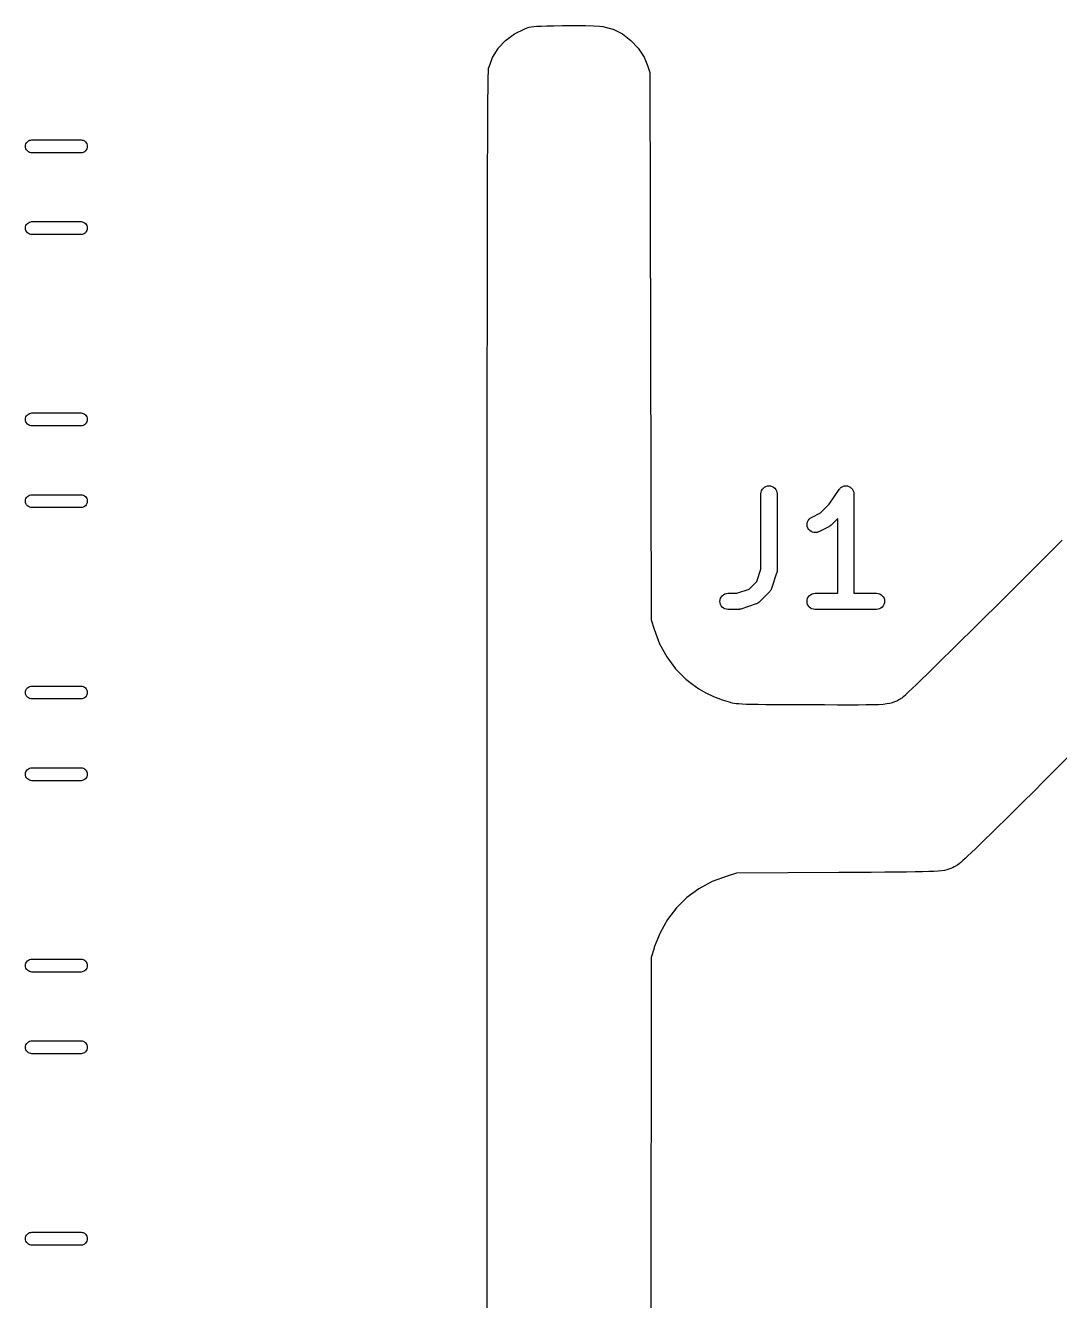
# Model space of a CAD drawing. Extents: x 59.2 to 130.7, y -130.7 to -66.1.
# Drawn here: x 59.16 to 68.77, y -116.71 to -104.85 of the extents above; entities that cross this region are included whole.
import ezdxf

# ---------------------------------------------------------------- set-up
doc = ezdxf.new("R2010")
doc.units = 0
doc.layers.add('BLACK', color=7, linetype='CONTINUOUS')

msp = doc.modelspace()

# ---------------------------------------------------------------- linework, layer by layer
at = {"layer": 'BLACK', "linetype": 'CONTINUOUS'}
for p, q in [((63.6223, -104.991), (63.7045, -104.93)), ((63.7045, -104.93), (63.7045, -104.93)), ((63.7045, -104.93), (63.7049, -104.93)), ((63.7049, -104.93), (63.7052, -104.93)), ((63.7052, -104.93), (63.8011, -104.883)), ((63.8011, -104.883), (63.8011, -104.883)), ((63.8011, -104.883), (63.8013, -104.883)), ((63.8013, -104.883), (63.8014, -104.883)), ((63.8014, -104.883), (63.8024, -104.883)), ((63.8024, -104.883), (63.8025, -104.883)), ((63.8025, -104.883), (63.8223, -104.875)), ((63.8025, -104.883), (63.8025, -104.883)), ((63.8223, -104.875), (63.8224, -104.875)), ((63.8224, -104.875), (63.8225, -104.875)), ((63.8225, -104.875), (63.841, -104.869)), ((63.8225, -104.875), (63.8225, -104.875)), ((63.841, -104.869), (63.841, -104.869)), ((63.841, -104.869), (63.8412, -104.869)), ((63.8412, -104.869), (63.8413, -104.869)), ((63.8413, -104.869), (63.861, -104.865)), ((63.861, -104.865), (63.861, -104.865)), ((63.861, -104.865), (63.8612, -104.865)), ((63.8612, -104.865), (63.8614, -104.865)), ((63.8614, -104.865), (63.8848, -104.861)), ((63.8848, -104.861), (63.8849, -104.861)), ((63.8849, -104.861), (63.885, -104.861)), ((63.885, -104.861), (63.8851, -104.861)), ((63.8851, -104.861), (63.9151, -104.859)), ((63.9151, -104.859), (63.9152, -104.859)), ((63.9152, -104.859), (63.9152, -104.859)), ((63.9152, -104.859), (63.9153, -104.859)), ((63.9153, -104.859), (63.9544, -104.857)), ((63.9544, -104.857), (63.9544, -104.857)), ((63.9544, -104.857), (63.9545, -104.857)), ((63.9545, -104.857), (64.0053, -104.856)), ((63.9545, -104.857), (63.9545, -104.857)), ((64.0053, -104.856), (64.0054, -104.856)), ((64.0054, -104.856), (64.0706, -104.854)), ((64.0054, -104.856), (64.0054, -104.856)), ((64.0706, -104.854), (64.0707, -104.854)), ((64.0707, -104.854), (64.153, -104.853)), ((64.0707, -104.854), (64.0707, -104.854)), ((64.153, -104.853), (64.153, -104.853)), ((64.153, -104.853), (64.1641, -104.853)), ((64.1641, -104.853), (64.2749, -104.852)), ((64.1641, -104.853), (64.1641, -104.853)), ((64.2749, -104.852), (64.275, -104.852)), ((64.275, -104.852), (64.3675, -104.853)), ((64.3675, -104.853), (64.3676, -104.853)), ((64.3676, -104.853), (64.3676, -104.853)), ((64.3676, -104.853), (64.3676, -104.853)), ((64.3676, -104.853), (64.4413, -104.854)), ((64.4413, -104.854), (64.4413, -104.854)), ((64.4413, -104.854), (64.4414, -104.854)), ((64.4414, -104.854), (64.4414, -104.854)), ((64.4414, -104.854), (64.4959, -104.857)), ((64.4959, -104.857), (64.4959, -104.858)), ((64.4959, -104.858), (64.4961, -104.858)), ((64.4961, -104.858), (64.4962, -104.858)), ((64.4962, -104.858), (64.5267, -104.861)), ((64.5267, -104.861), (64.5268, -104.861)), ((64.5268, -104.861), (64.5271, -104.861)), ((64.5271, -104.861), (64.5274, -104.861)), ((64.5274, -104.861), (64.6212, -104.887)), ((64.6212, -104.887), (64.6213, -104.887)), ((64.6213, -104.887), (64.6217, -104.887)), ((64.6217, -104.887), (64.6221, -104.887)), ((64.6221, -104.887), (64.7094, -104.93)), ((64.7094, -104.93), (64.7094, -104.93)), ((64.7094, -104.93), (64.7098, -104.931)), ((64.7098, -104.931), (64.7101, -104.931)), ((64.7101, -104.931), (64.7885, -104.99)), ((63.5015, -105.15), (63.5534, -105.065)), ((63.5534, -105.065), (63.5535, -105.065)), ((63.5535, -105.065), (63.5537, -105.065)), ((63.5537, -105.065), (63.554, -105.064)), ((63.554, -105.064), (63.6215, -104.991)), ((63.6215, -104.991), (63.6215, -104.991)), ((63.6215, -104.991), (63.6216, -104.991)), ((63.6216, -104.991), (63.6216, -104.991)), ((63.6216, -104.991), (63.622, -104.991)), ((63.622, -104.991), (63.6223, -104.991)), ((64.7885, -104.99), (64.7885, -104.99)), ((64.7885, -104.99), (64.7889, -104.99)), ((64.7889, -104.99), (64.7892, -104.99)), ((64.7892, -104.99), (64.8563, -105.063)), ((64.8563, -105.063), (64.8564, -105.063)), ((64.8564, -105.063), (64.8566, -105.063)), ((64.8566, -105.063), (64.8569, -105.063)), ((64.8569, -105.063), (64.9106, -105.147)), ((63.4658, -105.246), (63.5011, -105.151)), ((63.5011, -105.151), (63.5011, -105.15)), ((63.5011, -105.15), (63.5013, -105.15)), ((63.5013, -105.15), (63.5015, -105.15)), ((64.9106, -105.147), (64.9107, -105.147)), ((64.9107, -105.147), (64.9108, -105.148)), ((64.9108, -105.148), (64.911, -105.148)), ((64.911, -105.148), (64.9432, -105.223)), ((63.4621, -105.318), (63.4627, -105.295)), ((63.4627, -105.295), (63.4634, -105.276)), ((63.4627, -105.295), (63.4627, -105.295)), ((63.4634, -105.276), (63.464, -105.262)), ((63.4634, -105.276), (63.4634, -105.276)), ((63.4634, -105.276), (63.4634, -105.276)), ((63.464, -105.262), (63.4647, -105.253)), ((63.464, -105.262), (63.464, -105.262)), ((63.464, -105.262), (63.464, -105.262)), ((63.464, -105.262), (63.464, -105.262)), ((63.4647, -105.253), (63.4654, -105.247)), ((63.4647, -105.253), (63.4647, -105.253)), ((63.4647, -105.253), (63.4647, -105.253)), ((63.4647, -105.253), (63.4647, -105.253)), ((63.4654, -105.247), (63.4654, -105.247)), ((63.4654, -105.247), (63.4655, -105.247)), ((63.4655, -105.247), (63.4657, -105.246)), ((63.4655, -105.247), (63.4655, -105.247)), ((63.4657, -105.246), (63.4657, -105.246)), ((63.4657, -105.246), (63.4658, -105.246)), ((63.4658, -105.246), (63.4658, -105.246)), ((64.9432, -105.223), (64.9433, -105.223)), ((64.9433, -105.223), (64.9433, -105.224)), ((64.9433, -105.224), (64.9434, -105.224)), ((64.9434, -105.224), (64.9657, -105.289)), ((64.9657, -105.289), (64.9658, -105.289)), ((64.9658, -105.289), (64.9658, -105.29)), ((64.9658, -105.29), (64.9659, -105.29)), ((64.9659, -105.29), (64.9659, -105.29)), ((64.9659, -105.29), (64.966, -105.29)), ((64.966, -105.29), (64.966, -105.291)), ((64.966, -105.291), (64.966, -105.291)), ((64.966, -105.291), (64.976, -110.38)), ((63.4599, -105.467), (63.4604, -105.421)), ((63.4604, -105.421), (63.461, -105.381)), ((63.4604, -105.421), (63.4604, -105.421)), ((63.461, -105.381), (63.4615, -105.347)), ((63.461, -105.381), (63.461, -105.381)), ((63.461, -105.381), (63.461, -105.381)), ((63.4615, -105.347), (63.4621, -105.318)), ((63.4615, -105.347), (63.4615, -105.347)), ((63.4621, -105.318), (63.4621, -105.318)), ((63.4621, -105.318), (63.4621, -105.318)), ((63.4589, -105.58), (63.4594, -105.52)), ((63.4594, -105.52), (63.4599, -105.467)), ((63.4594, -105.52), (63.4594, -105.52)), ((63.4599, -105.467), (63.4599, -105.467)), ((63.458, -105.721), (63.4585, -105.647)), ((63.4585, -105.647), (63.4589, -105.58)), ((63.4585, -105.647), (63.4585, -105.647)), ((63.4589, -105.58), (63.4589, -105.58)), ((63.4576, -105.803), (63.458, -105.721)), ((63.458, -105.721), (63.458, -105.721)), ((63.4568, -105.992), (63.4572, -105.894)), ((63.4572, -105.893), (63.4576, -105.803)), ((63.4572, -105.894), (63.4572, -105.893)), ((63.4576, -105.803), (63.4576, -105.803)), ((59.1586, -105.976), (59.1598, -105.964)), ((59.1598, -105.988), (59.1586, -105.976)), ((59.1598, -105.964), (59.1632, -105.953)), ((59.1632, -105.999), (59.1598, -105.988)), ((59.1632, -105.953), (59.1688, -105.943)), ((59.1688, -106.009), (59.1632, -105.999)), ((59.1688, -105.943), (59.1763, -105.933)), ((59.1763, -106.019), (59.1688, -106.009)), ((59.1763, -105.933), (59.1854, -105.926)), ((59.1854, -106.026), (59.1763, -106.019)), ((59.1854, -105.926), (59.1959, -105.92)), ((59.1959, -105.92), (59.2072, -105.917)), ((59.2072, -105.917), (59.216, -105.916)), ((59.216, -105.916), (59.676, -105.916)), ((59.676, -105.916), (59.6848, -105.917)), ((59.6848, -105.917), (59.6961, -105.92)), ((59.6961, -105.92), (59.7066, -105.926)), ((59.7066, -105.926), (59.7157, -105.933)), ((59.7157, -106.019), (59.7066, -106.026)), ((59.7157, -105.933), (59.7232, -105.943)), ((59.7232, -106.009), (59.7157, -106.019)), ((59.7232, -105.943), (59.7288, -105.953)), ((59.7288, -105.999), (59.7232, -106.009)), ((59.7288, -105.953), (59.7322, -105.964)), ((59.7322, -105.988), (59.7288, -105.999)), ((59.7322, -105.964), (59.7334, -105.976)), ((59.7334, -105.976), (59.7322, -105.988)), ((63.4564, -106.099), (63.4568, -105.992)), ((63.4568, -105.992), (63.4568, -105.992)), ((59.1959, -106.032), (59.1854, -106.026)), ((59.2072, -106.035), (59.1959, -106.032)), ((59.216, -106.036), (59.2072, -106.035)), ((59.676, -106.036), (59.216, -106.036)), ((59.6848, -106.035), (59.676, -106.036)), ((59.6961, -106.032), (59.6848, -106.035)), ((59.7066, -106.026), (59.6961, -106.032)), ((63.456, -106.216), (63.4564, -106.1)), ((63.4564, -106.1), (63.4564, -106.099)), ((63.4557, -106.342), (63.456, -106.216)), ((63.456, -106.216), (63.456, -106.216)), ((63.4554, -106.477), (63.4557, -106.342)), ((63.4557, -106.342), (63.4557, -106.342)), ((63.455, -106.622), (63.4554, -106.477)), ((63.4554, -106.477), (63.4554, -106.477)), ((59.1586, -106.736), (59.1598, -106.724)), ((59.1598, -106.724), (59.1632, -106.713)), ((59.1632, -106.713), (59.1688, -106.703)), ((59.1688, -106.703), (59.1763, -106.693)), ((59.1763, -106.693), (59.1854, -106.686)), ((59.1854, -106.686), (59.1959, -106.68)), ((59.1959, -106.68), (59.2072, -106.677)), ((59.2072, -106.677), (59.216, -106.676)), ((59.216, -106.676), (59.676, -106.676)), ((59.676, -106.676), (59.6848, -106.677)), ((59.6848, -106.677), (59.6961, -106.68)), ((59.6961, -106.68), (59.7066, -106.686)), ((59.7066, -106.686), (59.7157, -106.693)), ((59.7157, -106.693), (59.7232, -106.703)), ((59.7232, -106.703), (59.7288, -106.713)), ((59.7288, -106.713), (59.7322, -106.724)), ((59.7322, -106.724), (59.7334, -106.736)), ((63.4547, -106.778), (63.455, -106.622)), ((63.455, -106.622), (63.455, -106.622)), ((59.1598, -106.748), (59.1586, -106.736)), ((59.1632, -106.759), (59.1598, -106.748)), ((59.1688, -106.769), (59.1632, -106.759)), ((59.1763, -106.779), (59.1688, -106.769)), ((59.1854, -106.786), (59.1763, -106.779)), ((59.1959, -106.792), (59.1854, -106.786)), ((59.2072, -106.795), (59.1959, -106.792)), ((59.216, -106.796), (59.2072, -106.795)), ((59.676, -106.796), (59.216, -106.796)), ((59.6848, -106.795), (59.676, -106.796)), ((59.6961, -106.792), (59.6848, -106.795)), ((59.7066, -106.786), (59.6961, -106.792)), ((59.7157, -106.779), (59.7066, -106.786)), ((59.7232, -106.769), (59.7157, -106.779)), ((59.7288, -106.759), (59.7232, -106.769)), ((59.7322, -106.748), (59.7288, -106.759)), ((59.7334, -106.736), (59.7322, -106.748)), ((63.4545, -106.944), (63.4547, -106.778)), ((63.4547, -106.778), (63.4547, -106.778)), ((63.4542, -107.122), (63.4545, -106.944)), ((63.4545, -106.944), (63.4545, -106.944)), ((63.4539, -107.31), (63.4542, -107.122)), ((63.4542, -107.122), (63.4542, -107.122)), ((63.4537, -107.51), (63.4539, -107.31)), ((63.4539, -107.31), (63.4539, -107.31)), ((63.4535, -107.722), (63.4537, -107.51)), ((63.4537, -107.51), (63.4537, -107.51)), ((63.4533, -107.946), (63.4535, -107.722)), ((63.4535, -107.722), (63.4535, -107.722)), ((63.4531, -108.182), (63.4533, -107.946)), ((63.4533, -107.946), (63.4533, -107.946)), ((63.4529, -108.431), (63.4531, -108.182)), ((63.4531, -108.182), (63.4531, -108.182)), ((59.1586, -108.516), (59.1598, -108.504)), ((59.1598, -108.504), (59.1632, -108.493)), ((59.1632, -108.493), (59.1688, -108.483)), ((59.1688, -108.483), (59.1763, -108.473)), ((59.1763, -108.473), (59.1854, -108.466)), ((59.1854, -108.466), (59.1959, -108.46)), ((59.1959, -108.46), (59.2072, -108.457)), ((59.2072, -108.457), (59.216, -108.456)), ((59.216, -108.456), (59.676, -108.456)), ((59.676, -108.456), (59.6848, -108.457)), ((59.6848, -108.457), (59.6961, -108.46)), ((59.6961, -108.46), (59.7066, -108.466)), ((59.7066, -108.466), (59.7157, -108.473)), ((59.7157, -108.473), (59.7232, -108.483)), ((59.7232, -108.483), (59.7288, -108.493)), ((59.7288, -108.493), (59.7322, -108.504)), ((59.7322, -108.504), (59.7334, -108.516)), ((63.4527, -108.694), (63.4529, -108.432)), ((63.4529, -108.432), (63.4529, -108.431)), ((59.1598, -108.528), (59.1586, -108.516)), ((59.1632, -108.539), (59.1598, -108.528)), ((59.1688, -108.549), (59.1632, -108.539)), ((59.1763, -108.559), (59.1688, -108.549)), ((59.1854, -108.566), (59.1763, -108.559)), ((59.1959, -108.572), (59.1854, -108.566)), ((59.2072, -108.575), (59.1959, -108.572)), ((59.216, -108.576), (59.2072, -108.575)), ((59.676, -108.576), (59.216, -108.576)), ((59.6848, -108.575), (59.676, -108.576)), ((59.6961, -108.572), (59.6848, -108.575)), ((59.7066, -108.566), (59.6961, -108.572)), ((59.7157, -108.559), (59.7066, -108.566)), ((59.7232, -108.549), (59.7157, -108.559)), ((59.7288, -108.539), (59.7232, -108.549)), ((59.7322, -108.528), (59.7288, -108.539)), ((59.7334, -108.516), (59.7322, -108.528)), ((63.4525, -108.97), (63.4527, -108.694)), ((63.4527, -108.694), (63.4527, -108.694)), ((63.4524, -109.259), (63.4525, -108.97)), ((63.4525, -108.97), (63.4525, -108.97)), ((59.1854, -109.226), (59.1959, -109.22)), ((59.1959, -109.22), (59.2072, -109.217)), ((59.2072, -109.217), (59.216, -109.216)), ((59.216, -109.216), (59.676, -109.216)), ((59.676, -109.216), (59.6848, -109.217)), ((59.6848, -109.217), (59.6961, -109.22)), ((59.6961, -109.22), (59.7066, -109.226)), ((65.9977, -109.207), (65.9993, -109.193)), ((65.9977, -109.208), (65.9977, -109.207)), ((65.9977, -109.91), (65.9977, -109.208)), ((65.9993, -109.193), (66.0037, -109.179)), ((66.0037, -109.179), (66.0108, -109.166)), ((66.0108, -109.166), (66.0202, -109.155)), ((66.0202, -109.155), (66.0316, -109.146)), ((66.0316, -109.146), (66.0446, -109.139)), ((66.0446, -109.139), (66.0586, -109.135)), ((66.0586, -109.135), (66.0732, -109.133)), ((66.0732, -109.133), (66.0877, -109.135)), ((66.0877, -109.135), (66.1017, -109.139)), ((66.1017, -109.139), (66.1146, -109.146)), ((66.1146, -109.146), (66.1259, -109.156)), ((66.1259, -109.156), (66.1351, -109.167)), ((66.1351, -109.167), (66.142, -109.18)), ((66.142, -109.18), (66.1462, -109.194)), ((66.1462, -109.194), (66.1477, -109.208)), ((66.1477, -109.208), (66.1477, -109.923)), ((66.6334, -109.303), (66.7245, -109.167)), ((66.7245, -109.167), (66.7251, -109.166)), ((66.7251, -109.166), (66.7299, -109.16)), ((66.7251, -109.166), (66.7251, -109.166)), ((66.7251, -109.166), (66.7251, -109.166)), ((66.7251, -109.166), (66.7251, -109.166)), ((66.7299, -109.16), (66.7345, -109.155)), ((66.7345, -109.155), (66.7345, -109.155)), ((66.7345, -109.155), (66.7346, -109.155)), ((66.7346, -109.155), (66.7404, -109.15)), ((66.7404, -109.15), (66.7459, -109.146)), ((66.7459, -109.146), (66.7459, -109.146)), ((66.7459, -109.146), (66.746, -109.146)), ((66.746, -109.146), (66.7528, -109.142)), ((66.7528, -109.142), (66.7589, -109.139)), ((66.7589, -109.139), (66.7589, -109.139)), ((66.7589, -109.139), (66.759, -109.139)), ((66.759, -109.139), (66.7662, -109.137)), ((66.7662, -109.137), (66.7729, -109.135)), ((66.7729, -109.135), (66.773, -109.135)), ((66.773, -109.135), (66.7802, -109.134)), ((66.773, -109.135), (66.773, -109.135)), ((66.7802, -109.134), (66.7875, -109.133)), ((66.7875, -109.133), (66.7876, -109.133)), ((66.7875, -109.133), (66.7875, -109.133)), ((66.7876, -109.133), (66.7951, -109.134)), ((66.7951, -109.134), (66.802, -109.135)), ((66.802, -109.135), (66.8021, -109.135)), ((66.8021, -109.135), (66.8021, -109.135)), ((66.8021, -109.135), (66.8095, -109.137)), ((66.8095, -109.137), (66.816, -109.139)), ((66.816, -109.139), (66.8161, -109.139)), ((66.8161, -109.139), (66.8161, -109.139)), ((66.8161, -109.139), (66.8227, -109.143)), ((66.8227, -109.143), (66.8289, -109.146)), ((66.8289, -109.146), (66.8289, -109.146)), ((66.8289, -109.146), (66.829, -109.146)), ((66.829, -109.146), (66.8346, -109.151)), ((66.8346, -109.151), (66.8402, -109.156)), ((66.8402, -109.156), (66.8402, -109.156)), ((66.8402, -109.156), (66.8403, -109.156)), ((66.8403, -109.156), (66.8451, -109.162)), ((66.8451, -109.162), (66.8494, -109.167)), ((66.8494, -109.167), (66.8494, -109.167)), ((66.8494, -109.167), (66.8495, -109.167)), ((66.8495, -109.167), (66.8532, -109.174)), ((66.8532, -109.174), (66.8563, -109.18)), ((66.8563, -109.18), (66.8563, -109.18)), ((66.8563, -109.18), (66.8563, -109.18)), ((66.8563, -109.18), (66.8585, -109.187)), ((66.8585, -109.187), (66.8605, -109.194)), ((66.8605, -109.194), (66.8605, -109.194)), ((66.8605, -109.194), (66.8605, -109.194)), ((66.8605, -109.194), (66.8613, -109.201)), ((66.8613, -109.201), (66.862, -109.208)), ((66.862, -109.208), (66.862, -110.133)), ((59.1586, -109.276), (59.1598, -109.264)), ((59.1598, -109.288), (59.1586, -109.276)), ((59.1598, -109.264), (59.1632, -109.253)), ((59.1632, -109.299), (59.1598, -109.288)), ((59.1632, -109.253), (59.1688, -109.243)), ((59.1688, -109.309), (59.1632, -109.299)), ((59.1688, -109.243), (59.1763, -109.233)), ((59.1763, -109.319), (59.1688, -109.309)), ((59.1763, -109.233), (59.1854, -109.226)), ((59.1854, -109.326), (59.1763, -109.319)), ((59.1959, -109.332), (59.1854, -109.326)), ((59.2072, -109.335), (59.1959, -109.332)), ((59.216, -109.336), (59.2072, -109.335)), ((59.676, -109.336), (59.216, -109.336)), ((59.6848, -109.335), (59.676, -109.336)), ((59.6961, -109.332), (59.6848, -109.335)), ((59.7066, -109.326), (59.6961, -109.332)), ((59.7066, -109.226), (59.7157, -109.233)), ((59.7157, -109.319), (59.7066, -109.326)), ((59.7157, -109.233), (59.7232, -109.243)), ((59.7232, -109.309), (59.7157, -109.319)), ((59.7232, -109.243), (59.7288, -109.253)), ((59.7288, -109.299), (59.7232, -109.309)), ((59.7288, -109.253), (59.7322, -109.264)), ((59.7322, -109.288), (59.7288, -109.299)), ((59.7322, -109.264), (59.7334, -109.276)), ((59.7334, -109.276), (59.7322, -109.288)), ((63.4522, -109.563), (63.4524, -109.259)), ((63.4524, -109.259), (63.4524, -109.259)), ((66.552, -109.385), (66.6334, -109.303)), ((66.4302, -109.47), (66.4362, -109.457)), ((66.4362, -109.457), (66.4447, -109.445)), ((66.4447, -109.445), (66.4553, -109.435)), ((66.4553, -109.435), (66.4677, -109.427)), ((66.4677, -109.427), (66.552, -109.385)), ((66.712, -109.437), (66.6495, -109.5)), ((66.712, -110.133), (66.712, -109.437)), ((63.4521, -109.881), (63.4522, -109.563)), ((63.4522, -109.563), (63.4522, -109.563)), ((66.4264, -109.499), (66.4269, -109.484)), ((66.4288, -109.513), (66.4264, -109.499)), ((66.4269, -109.484), (66.4302, -109.47)), ((66.4339, -109.527), (66.4288, -109.513)), ((66.4416, -109.54), (66.4339, -109.527)), ((66.4516, -109.55), (66.4416, -109.54)), ((66.4635, -109.559), (66.4516, -109.55)), ((66.4768, -109.565), (66.4635, -109.559)), ((66.491, -109.568), (66.4768, -109.565)), ((66.5056, -109.569), (66.491, -109.568)), ((66.5201, -109.567), (66.5056, -109.569)), ((66.5338, -109.562), (66.5201, -109.567)), ((66.5348, -109.561), (66.5338, -109.562)), ((66.63, -109.514), (66.5348, -109.561)), ((66.6336, -109.511), (66.63, -109.514)), ((66.6373, -109.509), (66.6336, -109.511)), ((66.6398, -109.507), (66.6373, -109.509)), ((66.6424, -109.506), (66.6398, -109.507)), ((66.6455, -109.503), (66.6424, -109.506)), ((66.6488, -109.5), (66.6455, -109.503)), ((66.6495, -109.5), (66.6488, -109.5)), ((68.6289, -109.809), (68.7982, -109.64)), ((68.472, -109.965), (68.6289, -109.809)), ((68.6289, -109.809), (68.6289, -109.809)), ((63.452, -110.213), (63.4521, -109.881)), ((63.4521, -109.881), (63.4521, -109.881)), ((65.9595, -110.025), (65.9977, -109.91)), ((66.1471, -109.932), (66.1464, -109.935)), ((66.1472, -109.928), (66.1471, -109.932)), ((66.1477, -109.924), (66.1472, -109.928)), ((66.1477, -109.923), (66.1477, -109.924)), ((65.8893, -110.095), (65.9595, -110.025)), ((66.1438, -109.946), (66.0962, -110.089)), ((66.1448, -109.942), (66.1438, -109.946)), ((66.146, -109.938), (66.1448, -109.942)), ((66.1464, -109.935), (66.146, -109.938)), ((68.327, -110.11), (68.472, -109.965)), ((68.472, -109.965), (68.472, -109.965)), ((65.6226, -110.179), (65.6295, -110.166)), ((65.6295, -110.166), (65.6389, -110.155)), ((65.6389, -110.155), (65.6502, -110.146)), ((65.6502, -110.146), (65.6631, -110.139)), ((65.6631, -110.139), (65.6771, -110.135)), ((65.6771, -110.135), (65.6917, -110.133)), ((65.6917, -110.133), (65.7748, -110.133)), ((65.7748, -110.133), (65.8893, -110.095)), ((66.0781, -110.119), (65.9828, -110.214)), ((66.0795, -110.117), (66.0781, -110.119)), ((66.0811, -110.115), (66.0795, -110.117)), ((66.0841, -110.111), (66.0811, -110.115)), ((66.0874, -110.107), (66.0841, -110.111)), ((66.0884, -110.105), (66.0874, -110.107)), ((66.0897, -110.104), (66.0884, -110.105)), ((66.0919, -110.099), (66.0897, -110.104)), ((66.0943, -110.094), (66.0919, -110.099)), ((66.0949, -110.092), (66.0943, -110.094)), ((66.0959, -110.09), (66.0949, -110.092)), ((66.0962, -110.089), (66.0959, -110.09)), ((66.4321, -110.179), (66.4391, -110.166)), ((66.4391, -110.166), (66.4484, -110.155)), ((66.4484, -110.155), (66.4597, -110.146)), ((66.4597, -110.146), (66.4727, -110.139)), ((66.4727, -110.139), (66.4867, -110.135)), ((66.4867, -110.135), (66.5012, -110.133)), ((66.5012, -110.133), (66.712, -110.133)), ((66.862, -110.133), (67.0727, -110.133)), ((67.0727, -110.133), (67.0737, -110.133)), ((67.0737, -110.133), (67.0883, -110.135)), ((67.0883, -110.135), (67.1022, -110.139)), ((67.1022, -110.139), (67.115, -110.146)), ((67.115, -110.146), (67.1263, -110.156)), ((67.1263, -110.156), (67.1354, -110.167)), ((67.1354, -110.167), (67.1422, -110.18)), ((68.1934, -110.243), (68.3269, -110.11)), ((68.3269, -110.11), (68.327, -110.11)), ((63.4519, -110.561), (63.452, -110.213)), ((63.452, -110.213), (63.452, -110.213)), ((65.6167, -110.208), (65.6182, -110.193)), ((65.618, -110.222), (65.6167, -110.208)), ((65.6222, -110.236), (65.618, -110.222)), ((65.6182, -110.193), (65.6226, -110.179)), ((65.629, -110.249), (65.6222, -110.236)), ((65.6381, -110.261), (65.629, -110.249)), ((65.6493, -110.27), (65.6381, -110.261)), ((65.6622, -110.277), (65.6493, -110.27)), ((65.6761, -110.282), (65.6622, -110.277)), ((65.6907, -110.283), (65.6761, -110.282)), ((65.6917, -110.283), (65.6907, -110.283)), ((65.787, -110.283), (65.6917, -110.283)), ((65.7912, -110.283), (65.787, -110.283)), ((65.7954, -110.283), (65.7912, -110.283)), ((65.7984, -110.282), (65.7954, -110.283)), ((65.8015, -110.282), (65.7984, -110.282)), ((65.8056, -110.281), (65.8015, -110.282)), ((65.8097, -110.28), (65.8056, -110.281)), ((65.8107, -110.28), (65.8097, -110.28)), ((65.9535, -110.232), (65.8107, -110.28)), ((65.9555, -110.231), (65.9535, -110.232)), ((65.9577, -110.23), (65.9555, -110.231)), ((65.9622, -110.228), (65.9577, -110.23)), ((65.9669, -110.226), (65.9622, -110.228)), ((65.9687, -110.225), (65.9669, -110.226)), ((65.9707, -110.224), (65.9687, -110.225)), ((65.9747, -110.22), (65.9707, -110.224)), ((65.9788, -110.218), (65.9747, -110.22)), ((65.9804, -110.216), (65.9788, -110.218)), ((65.9821, -110.215), (65.9804, -110.216)), ((65.9828, -110.214), (65.9821, -110.215)), ((66.4262, -110.208), (66.4278, -110.193)), ((66.4276, -110.222), (66.4262, -110.208)), ((66.4317, -110.236), (66.4276, -110.222)), ((66.4278, -110.193), (66.4321, -110.179)), ((66.4385, -110.249), (66.4317, -110.236)), ((66.4477, -110.261), (66.4385, -110.249)), ((66.4589, -110.27), (66.4477, -110.261)), ((66.4717, -110.277), (66.4589, -110.27)), ((66.4856, -110.282), (66.4717, -110.277)), ((66.5002, -110.283), (66.4856, -110.282)), ((66.5012, -110.283), (66.5002, -110.283)), ((67.0727, -110.283), (66.5012, -110.283)), ((67.0872, -110.282), (67.0727, -110.283)), ((67.1012, -110.278), (67.0872, -110.282)), ((67.1142, -110.271), (67.1012, -110.278)), ((67.1255, -110.262), (67.1142, -110.271)), ((67.1348, -110.25), (67.1255, -110.262)), ((67.1418, -110.237), (67.1348, -110.25)), ((67.1461, -110.223), (67.1418, -110.237)), ((67.1422, -110.18), (67.1463, -110.194)), ((67.1477, -110.209), (67.1461, -110.223)), ((67.1463, -110.194), (67.1477, -110.209)), ((68.071, -110.364), (68.1934, -110.243)), ((68.1934, -110.243), (68.1934, -110.243)), ((64.976, -110.38), (65.0033, -110.467)), ((67.9592, -110.475), (68.0709, -110.364)), ((68.0709, -110.364), (68.071, -110.364)), ((68.071, -110.364), (68.071, -110.364)), ((65.0033, -110.467), (65.0553, -110.602)), ((67.8578, -110.575), (67.9592, -110.475)), ((67.9592, -110.475), (67.9592, -110.475)), ((63.4518, -110.924), (63.4519, -110.561)), ((63.4519, -110.561), (63.4519, -110.561)), ((65.0553, -110.602), (65.1225, -110.725)), ((67.7663, -110.666), (67.8578, -110.576)), ((67.8578, -110.576), (67.8578, -110.575)), ((67.8578, -110.575), (67.8578, -110.575)), ((65.1225, -110.725), (65.2044, -110.835)), ((67.6115, -110.818), (67.6843, -110.747)), ((67.6843, -110.747), (67.6844, -110.747)), ((67.6844, -110.747), (67.7663, -110.666)), ((67.7663, -110.666), (67.7663, -110.666)), ((65.2044, -110.835), (65.3006, -110.932)), ((67.4917, -110.935), (67.5474, -110.881)), ((67.5474, -110.881), (67.5475, -110.881)), ((67.5475, -110.881), (67.6115, -110.818)), ((67.5475, -110.881), (67.5475, -110.881)), ((67.6115, -110.818), (67.6115, -110.818)), ((59.1854, -111.006), (59.1959, -111)), ((59.1959, -111), (59.2072, -110.997)), ((59.2072, -110.997), (59.216, -110.996)), ((59.216, -110.996), (59.676, -110.996)), ((59.676, -110.996), (59.6848, -110.997)), ((59.6848, -110.997), (59.6961, -111)), ((59.6961, -111), (59.7066, -111.006)), ((63.4517, -111.302), (63.4518, -110.924)), ((63.4518, -110.924), (63.4518, -110.924)), ((65.3006, -110.932), (65.3509, -110.972)), ((65.3509, -110.972), (65.4196, -111.021)), ((67.4036, -111.02), (67.4439, -110.981)), ((67.4439, -110.981), (67.4917, -110.935)), ((67.4917, -110.935), (67.4917, -110.935)), ((59.1586, -111.056), (59.1598, -111.044)), ((59.1598, -111.068), (59.1586, -111.056)), ((59.1598, -111.044), (59.1632, -111.033)), ((59.1632, -111.079), (59.1598, -111.068)), ((59.1632, -111.033), (59.1688, -111.023)), ((59.1688, -111.089), (59.1632, -111.079)), ((59.1688, -111.023), (59.1763, -111.013)), ((59.1763, -111.099), (59.1688, -111.089)), ((59.1763, -111.013), (59.1854, -111.006)), ((59.1854, -111.106), (59.1763, -111.099)), ((59.1959, -111.112), (59.1854, -111.106)), ((59.2072, -111.115), (59.1959, -111.112)), ((59.216, -111.116), (59.2072, -111.115)), ((59.676, -111.116), (59.216, -111.116)), ((59.6848, -111.115), (59.676, -111.116)), ((59.6961, -111.112), (59.6848, -111.115)), ((59.7066, -111.106), (59.6961, -111.112)), ((59.7066, -111.006), (59.7157, -111.013)), ((59.7157, -111.099), (59.7066, -111.106)), ((59.7157, -111.013), (59.7232, -111.023)), ((59.7232, -111.089), (59.7157, -111.099)), ((59.7232, -111.023), (59.7288, -111.033)), ((59.7288, -111.079), (59.7232, -111.089)), ((59.7288, -111.033), (59.7322, -111.044)), ((59.7322, -111.068), (59.7288, -111.079)), ((59.7322, -111.044), (59.7334, -111.056)), ((59.7334, -111.056), (59.7322, -111.068)), ((65.4196, -111.021), (65.4859, -111.06)), ((65.4859, -111.06), (65.556, -111.093)), ((65.556, -111.093), (65.6357, -111.123)), ((67.2805, -111.122), (67.3016, -111.111)), ((67.3016, -111.111), (67.3025, -111.11)), ((67.3016, -111.111), (67.3016, -111.111)), ((67.3025, -111.11), (67.3106, -111.104)), ((67.3106, -111.104), (67.3244, -111.093)), ((67.3244, -111.093), (67.3443, -111.075)), ((67.3443, -111.075), (67.3705, -111.051)), ((67.3705, -111.051), (67.4036, -111.02)), ((67.4036, -111.02), (67.4036, -111.02)), ((65.6357, -111.123), (65.7024, -111.144)), ((65.7024, -111.144), (65.7167, -111.148)), ((65.7167, -111.148), (65.7311, -111.152)), ((65.7311, -111.152), (65.7474, -111.155)), ((65.7474, -111.155), (65.767, -111.157)), ((65.767, -111.157), (65.7917, -111.159)), ((65.7917, -111.159), (65.823, -111.161)), ((65.823, -111.161), (65.8623, -111.163)), ((65.8623, -111.163), (65.9112, -111.164)), ((65.9112, -111.164), (65.9713, -111.165)), ((65.9713, -111.165), (65.9713, -111.165)), ((65.9713, -111.165), (66.0442, -111.166)), ((66.0442, -111.166), (66.0443, -111.166)), ((66.0443, -111.166), (66.1314, -111.166)), ((66.1314, -111.166), (66.1314, -111.166)), ((66.1314, -111.166), (66.2343, -111.167)), ((66.2343, -111.167), (66.2343, -111.167)), ((66.2343, -111.167), (66.3546, -111.168)), ((66.3546, -111.168), (66.3547, -111.168)), ((66.3547, -111.168), (66.449, -111.168)), ((66.449, -111.168), (66.4491, -111.168)), ((66.4491, -111.168), (66.5885, -111.169)), ((66.5885, -111.169), (66.5886, -111.169)), ((66.5886, -111.169), (66.7096, -111.17)), ((66.7096, -111.17), (66.7097, -111.17)), ((66.7097, -111.17), (66.8137, -111.17)), ((66.8137, -111.17), (66.9025, -111.17)), ((66.9025, -111.17), (66.9774, -111.169)), ((66.9025, -111.17), (66.9025, -111.17)), ((66.9774, -111.169), (67.0399, -111.168)), ((67.0399, -111.168), (67.0917, -111.166)), ((67.0917, -111.166), (67.1341, -111.163)), ((67.1341, -111.163), (67.1688, -111.159)), ((67.1688, -111.159), (67.1973, -111.154)), ((67.1973, -111.154), (67.2211, -111.148)), ((67.2211, -111.148), (67.2418, -111.141)), ((67.2418, -111.141), (67.2611, -111.132)), ((67.2611, -111.132), (67.2805, -111.122)), ((63.4516, -111.697), (63.4517, -111.302)), ((63.4517, -111.302), (63.4517, -111.302)), ((63.4515, -112.107), (63.4516, -111.697)), ((63.4516, -111.697), (63.4516, -111.697)), ((68.8745, -111.637), (68.75, -111.761)), ((59.1586, -111.816), (59.1598, -111.804)), ((59.1598, -111.828), (59.1586, -111.816)), ((59.1598, -111.804), (59.1632, -111.793)), ((59.1632, -111.839), (59.1598, -111.828)), ((59.1632, -111.793), (59.1688, -111.783)), ((59.1688, -111.783), (59.1763, -111.773)), ((59.1763, -111.773), (59.1854, -111.766)), ((59.1854, -111.766), (59.1959, -111.76)), ((59.1959, -111.76), (59.2072, -111.757)), ((59.2072, -111.757), (59.216, -111.756)), ((59.216, -111.756), (59.676, -111.756)), ((59.676, -111.756), (59.6848, -111.757)), ((59.6848, -111.757), (59.6961, -111.76)), ((59.6961, -111.76), (59.7066, -111.766)), ((59.7066, -111.766), (59.7157, -111.773)), ((59.7157, -111.773), (59.7232, -111.783)), ((59.7232, -111.783), (59.7288, -111.793)), ((59.7288, -111.793), (59.7322, -111.804)), ((59.7322, -111.828), (59.7288, -111.839)), ((59.7322, -111.804), (59.7334, -111.816)), ((59.7334, -111.816), (59.7322, -111.828)), ((68.75, -111.761), (68.6357, -111.875)), ((68.75, -111.761), (68.75, -111.761)), ((59.1688, -111.849), (59.1632, -111.839)), ((59.1763, -111.859), (59.1688, -111.849)), ((59.1854, -111.866), (59.1763, -111.859)), ((59.1959, -111.872), (59.1854, -111.866)), ((59.2072, -111.875), (59.1959, -111.872)), ((59.216, -111.876), (59.2072, -111.875)), ((59.676, -111.876), (59.216, -111.876)), ((59.6848, -111.875), (59.676, -111.876)), ((59.6961, -111.872), (59.6848, -111.875)), ((59.7066, -111.866), (59.6961, -111.872)), ((59.7157, -111.859), (59.7066, -111.866)), ((59.7232, -111.849), (59.7157, -111.859)), ((59.7288, -111.839), (59.7232, -111.849)), ((68.6357, -111.875), (68.531, -111.979)), ((68.6357, -111.875), (68.6357, -111.875)), ((68.531, -111.979), (68.4357, -112.074)), ((68.531, -111.979), (68.531, -111.979)), ((63.4514, -112.535), (63.4515, -112.108)), ((63.4515, -112.108), (63.4515, -112.107)), ((68.3492, -112.159), (68.2712, -112.236)), ((68.3493, -112.159), (68.3492, -112.159)), ((68.3492, -112.159), (68.3492, -112.159)), ((68.4357, -112.074), (68.3493, -112.159)), ((68.4357, -112.074), (68.4357, -112.074)), ((68.2711, -112.236), (68.2011, -112.305)), ((68.2712, -112.236), (68.2711, -112.236)), ((68.083, -112.421), (68.0342, -112.469)), ((68.1385, -112.367), (68.083, -112.421)), ((68.083, -112.421), (68.083, -112.421)), ((68.083, -112.421), (68.083, -112.421)), ((68.201, -112.305), (68.1385, -112.367)), ((68.1385, -112.367), (68.1385, -112.367)), ((68.2011, -112.305), (68.201, -112.305)), ((68.201, -112.305), (68.201, -112.305)), ((63.4514, -112.979), (63.4514, -112.535)), ((63.4514, -112.535), (63.4514, -112.535)), ((67.9915, -112.51), (67.9547, -112.545)), ((68.0342, -112.469), (67.9915, -112.51)), ((67.9915, -112.51), (67.9915, -112.51)), ((68.0342, -112.469), (68.0342, -112.469)), ((68.0342, -112.469), (68.0342, -112.469)), ((67.8292, -112.658), (67.8204, -112.664)), ((67.8293, -112.658), (67.8292, -112.658)), ((67.8294, -112.658), (67.8293, -112.658)), ((67.8295, -112.658), (67.8294, -112.658)), ((67.841, -112.649), (67.8295, -112.658)), ((67.8411, -112.649), (67.841, -112.649)), ((67.841, -112.649), (67.841, -112.649)), ((67.8558, -112.636), (67.8411, -112.649)), ((67.8411, -112.649), (67.8411, -112.649)), ((67.8559, -112.636), (67.8558, -112.636)), ((67.8558, -112.636), (67.8558, -112.636)), ((67.8558, -112.636), (67.8558, -112.636)), ((67.8741, -112.62), (67.8559, -112.636)), ((67.8964, -112.6), (67.8741, -112.62)), ((67.8741, -112.62), (67.8741, -112.62)), ((67.8741, -112.62), (67.8741, -112.62)), ((67.923, -112.575), (67.8964, -112.6)), ((67.8964, -112.6), (67.8964, -112.6)), ((67.9231, -112.575), (67.923, -112.575)), ((67.923, -112.575), (67.923, -112.575)), ((67.9546, -112.545), (67.9231, -112.575)), ((67.9547, -112.545), (67.9546, -112.545)), ((67.9546, -112.545), (67.9546, -112.545)), ((65.6826, -112.764), (65.5452, -112.815)), ((65.7718, -112.736), (65.6826, -112.764)), ((66.721, -112.731), (65.7718, -112.736)), ((66.8811, -112.73), (66.721, -112.731)), ((67.0237, -112.729), (66.8811, -112.73)), ((67.1489, -112.728), (67.0237, -112.729)), ((67.0237, -112.729), (67.0237, -112.729)), ((67.2579, -112.727), (67.1489, -112.728)), ((67.1489, -112.728), (67.1489, -112.728)), ((67.3521, -112.726), (67.2579, -112.727)), ((67.2579, -112.727), (67.2579, -112.727)), ((67.4327, -112.725), (67.3521, -112.726)), ((67.3521, -112.726), (67.3521, -112.726)), ((67.3521, -112.726), (67.3521, -112.726)), ((67.501, -112.724), (67.4327, -112.725)), ((67.4327, -112.725), (67.4327, -112.725)), ((67.4327, -112.725), (67.4327, -112.725)), ((67.5011, -112.724), (67.501, -112.724)), ((67.501, -112.724), (67.501, -112.724)), ((67.5585, -112.722), (67.5011, -112.724)), ((67.6062, -112.72), (67.5585, -112.722)), ((67.5585, -112.722), (67.5585, -112.722)), ((67.5585, -112.722), (67.5585, -112.722)), ((67.6063, -112.72), (67.6062, -112.72)), ((67.6062, -112.72), (67.6062, -112.72)), ((67.6062, -112.72), (67.6062, -112.72)), ((67.6455, -112.717), (67.6063, -112.72)), ((67.6456, -112.717), (67.6455, -112.717)), ((67.6457, -112.717), (67.6456, -112.717)), ((67.6456, -112.717), (67.6456, -112.717)), ((67.6778, -112.714), (67.6457, -112.717)), ((67.6779, -112.714), (67.6778, -112.714)), ((67.678, -112.714), (67.6779, -112.714)), ((67.7043, -112.71), (67.678, -112.714)), ((67.678, -112.714), (67.678, -112.714)), ((67.7044, -112.71), (67.7043, -112.71)), ((67.7045, -112.71), (67.7044, -112.71)), ((67.7046, -112.71), (67.7045, -112.71)), ((67.7263, -112.705), (67.7046, -112.71)), ((67.7265, -112.705), (67.7263, -112.705)), ((67.7266, -112.705), (67.7265, -112.705)), ((67.7267, -112.705), (67.7266, -112.705)), ((67.7452, -112.7), (67.7267, -112.705)), ((67.7453, -112.699), (67.7452, -112.7)), ((67.7455, -112.699), (67.7453, -112.699)), ((67.7456, -112.699), (67.7455, -112.699)), ((67.7621, -112.693), (67.7456, -112.699)), ((67.7622, -112.693), (67.7621, -112.693)), ((67.7623, -112.693), (67.7622, -112.693)), ((67.7624, -112.693), (67.7623, -112.693)), ((67.7782, -112.686), (67.7624, -112.693)), ((67.7783, -112.686), (67.7782, -112.686)), ((67.7784, -112.686), (67.7783, -112.686)), ((67.7783, -112.686), (67.7783, -112.686)), ((67.7948, -112.678), (67.7784, -112.686)), ((67.7949, -112.678), (67.7948, -112.678)), ((67.7948, -112.678), (67.7948, -112.678)), ((67.8132, -112.668), (67.7949, -112.678)), ((67.8133, -112.668), (67.8132, -112.668)), ((67.8135, -112.668), (67.8133, -112.668)), ((67.82, -112.664), (67.8135, -112.668)), ((67.8135, -112.668), (67.8135, -112.668)), ((67.8202, -112.664), (67.82, -112.664)), ((67.8203, -112.664), (67.8202, -112.664)), ((67.8204, -112.664), (67.8203, -112.664)), ((65.4206, -112.882), (65.3093, -112.963)), ((65.5452, -112.815), (65.4206, -112.882)), ((63.4513, -113.44), (63.4514, -112.979)), ((63.4514, -112.979), (63.4514, -112.979)), ((65.3093, -112.963), (65.2117, -113.059)), ((65.2117, -113.059), (65.1284, -113.168)), ((65.1284, -113.168), (65.0597, -113.29)), ((65.0597, -113.29), (65.0063, -113.425)), ((63.4513, -113.919), (63.4513, -113.44)), ((63.4513, -113.44), (63.4513, -113.44)), ((65.0033, -113.435), (64.976, -113.522)), ((65.0063, -113.425), (65.0033, -113.435)), ((65.0033, -113.435), (65.0033, -113.435)), ((59.1586, -113.596), (59.1598, -113.584)), ((59.1598, -113.608), (59.1586, -113.596)), ((59.1598, -113.584), (59.1632, -113.573)), ((59.1632, -113.619), (59.1598, -113.608)), ((59.1632, -113.573), (59.1688, -113.563)), ((59.1688, -113.563), (59.1763, -113.553)), ((59.1763, -113.553), (59.1854, -113.546)), ((59.1854, -113.546), (59.1959, -113.54)), ((59.1959, -113.54), (59.2072, -113.537)), ((59.2072, -113.537), (59.216, -113.536)), ((59.216, -113.536), (59.676, -113.536)), ((59.676, -113.536), (59.6848, -113.537)), ((59.6848, -113.537), (59.6961, -113.54)), ((59.6961, -113.54), (59.7066, -113.546)), ((59.7066, -113.546), (59.7157, -113.553)), ((59.7157, -113.553), (59.7232, -113.563)), ((59.7232, -113.563), (59.7288, -113.573)), ((59.7288, -113.573), (59.7322, -113.584)), ((59.7322, -113.608), (59.7288, -113.619)), ((59.7322, -113.584), (59.7334, -113.596)), ((59.7334, -113.596), (59.7322, -113.608)), ((64.976, -113.522), (64.966, -130.281)), ((59.1688, -113.629), (59.1632, -113.619)), ((59.1763, -113.639), (59.1688, -113.629)), ((59.1854, -113.646), (59.1763, -113.639)), ((59.1959, -113.652), (59.1854, -113.646)), ((59.2072, -113.655), (59.1959, -113.652)), ((59.216, -113.656), (59.2072, -113.655)), ((59.676, -113.656), (59.216, -113.656)), ((59.6848, -113.655), (59.676, -113.656)), ((59.6961, -113.652), (59.6848, -113.655)), ((59.7066, -113.646), (59.6961, -113.652)), ((59.7157, -113.639), (59.7066, -113.646)), ((59.7232, -113.629), (59.7157, -113.639)), ((59.7288, -113.619), (59.7232, -113.629)), ((63.4512, -114.416), (63.4513, -113.919)), ((63.4513, -113.919), (63.4513, -113.919)), ((59.1688, -114.323), (59.1763, -114.313)), ((59.1763, -114.313), (59.1854, -114.306)), ((59.1854, -114.306), (59.1959, -114.3)), ((59.1959, -114.3), (59.2072, -114.297)), ((59.2072, -114.297), (59.216, -114.296)), ((59.216, -114.296), (59.676, -114.296)), ((59.676, -114.296), (59.6848, -114.297)), ((59.6848, -114.297), (59.6961, -114.3)), ((59.6961, -114.3), (59.7066, -114.306)), ((59.7066, -114.306), (59.7157, -114.313)), ((59.7157, -114.313), (59.7232, -114.323)), ((59.1586, -114.356), (59.1598, -114.344)), ((59.1598, -114.368), (59.1586, -114.356)), ((59.1598, -114.344), (59.1632, -114.333)), ((59.1632, -114.379), (59.1598, -114.368)), ((59.1632, -114.333), (59.1688, -114.323)), ((59.1688, -114.389), (59.1632, -114.379)), ((59.1763, -114.399), (59.1688, -114.389)), ((59.1854, -114.406), (59.1763, -114.399)), ((59.1959, -114.412), (59.1854, -114.406)), ((59.2072, -114.415), (59.1959, -114.412)), ((59.216, -114.416), (59.2072, -114.415)), ((59.676, -114.416), (59.216, -114.416)), ((59.6848, -114.415), (59.676, -114.416)), ((59.6961, -114.412), (59.6848, -114.415)), ((59.7066, -114.406), (59.6961, -114.412)), ((59.7157, -114.399), (59.7066, -114.406)), ((59.7232, -114.389), (59.7157, -114.399)), ((59.7232, -114.323), (59.7288, -114.333)), ((59.7288, -114.379), (59.7232, -114.389)), ((59.7288, -114.333), (59.7322, -114.344)), ((59.7322, -114.368), (59.7288, -114.379)), ((59.7322, -114.344), (59.7334, -114.356)), ((59.7334, -114.356), (59.7322, -114.368)), ((63.4512, -114.93), (63.4512, -114.416)), ((63.4512, -114.416), (63.4512, -114.416)), ((63.4512, -115.463), (63.4512, -114.93)), ((63.4512, -114.93), (63.4512, -114.93)), ((63.4512, -116.015), (63.4512, -115.463)), ((63.4512, -115.463), (63.4512, -115.463)), ((59.1688, -116.103), (59.1763, -116.093)), ((59.1763, -116.093), (59.1854, -116.086)), ((59.1854, -116.086), (59.1959, -116.08)), ((59.1959, -116.08), (59.2072, -116.077)), ((59.2072, -116.077), (59.216, -116.076)), ((59.216, -116.076), (59.676, -116.076)), ((59.676, -116.076), (59.6848, -116.077)), ((59.6848, -116.077), (59.6961, -116.08)), ((59.6961, -116.08), (59.7066, -116.086)), ((59.7066, -116.086), (59.7157, -116.093)), ((59.7157, -116.093), (59.7232, -116.103)), ((63.4511, -116.586), (63.4512, -116.015)), ((63.4512, -116.015), (63.4512, -116.015)), ((59.1586, -116.136), (59.1598, -116.124)), ((59.1598, -116.148), (59.1586, -116.136)), ((59.1598, -116.124), (59.1632, -116.113)), ((59.1632, -116.159), (59.1598, -116.148)), ((59.1632, -116.113), (59.1688, -116.103)), ((59.1688, -116.169), (59.1632, -116.159)), ((59.1763, -116.179), (59.1688, -116.169)), ((59.1854, -116.186), (59.1763, -116.179)), ((59.1959, -116.192), (59.1854, -116.186)), ((59.2072, -116.195), (59.1959, -116.192)), ((59.216, -116.196), (59.2072, -116.195)), ((59.676, -116.196), (59.216, -116.196)), ((59.6848, -116.195), (59.676, -116.196)), ((59.6961, -116.192), (59.6848, -116.195)), ((59.7066, -116.186), (59.6961, -116.192)), ((59.7157, -116.179), (59.7066, -116.186)), ((59.7232, -116.169), (59.7157, -116.179)), ((59.7232, -116.103), (59.7288, -116.113)), ((59.7288, -116.159), (59.7232, -116.169)), ((59.7288, -116.113), (59.7322, -116.124)), ((59.7322, -116.148), (59.7288, -116.159)), ((59.7322, -116.124), (59.7334, -116.136)), ((59.7334, -116.136), (59.7322, -116.148)), ((63.4511, -117.177), (63.4511, -116.586)), ((63.4511, -116.586), (63.4511, -116.586))]:
    msp.add_line(p, q, dxfattribs=at)

doc.saveas('drawing.dxf')
